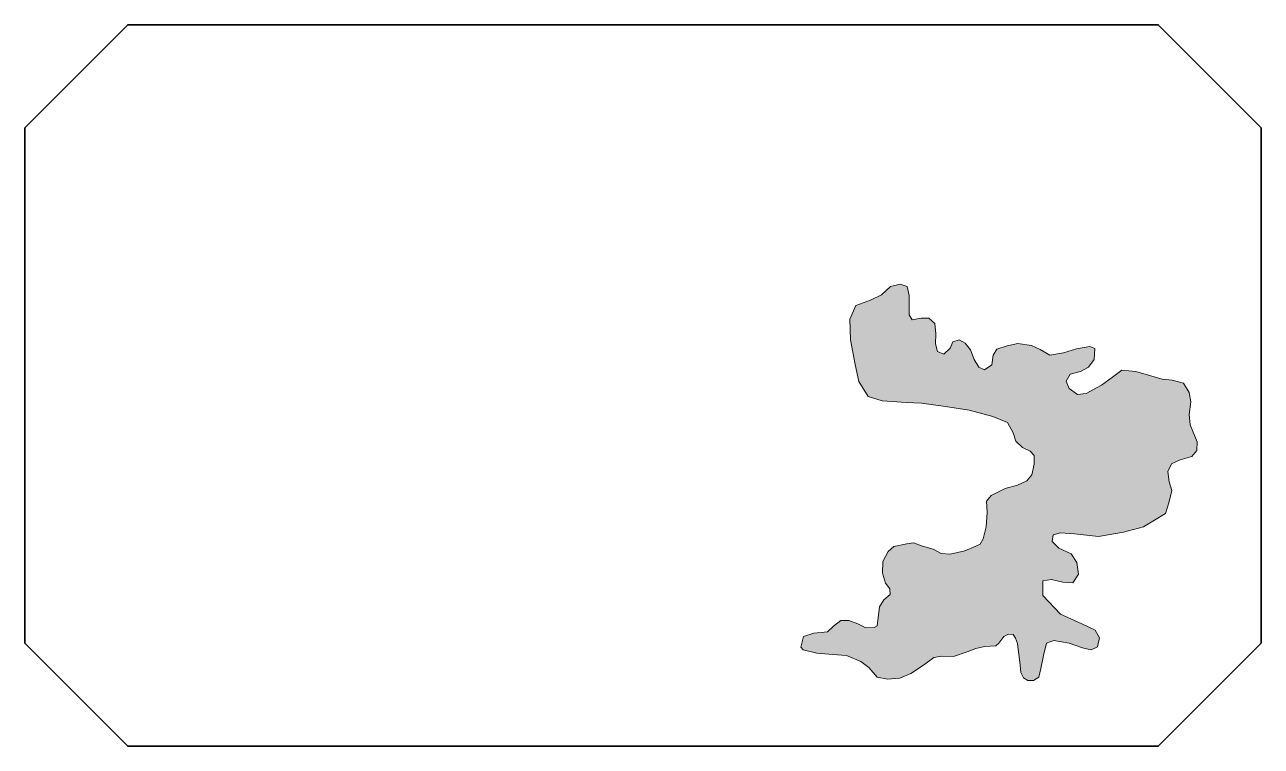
# Model space of a CAD drawing. Extents: x 6 to 143, y -103 to -23.
import ezdxf

# ---------------------------------------------------------------- set-up
doc = ezdxf.new("R2010")
doc.units = 0
doc.header["$MEASUREMENT"] = 0
doc.layers.add('EdgeTop', color=7, linetype='Continuous', lineweight=0)
doc.layers.add('VoidB-Lightning', color=7, linetype='Continuous', lineweight=0)

msp = doc.modelspace()

# ---------------------------------------------------------------- hatches: boundary and pattern name
at = {"layer": 'VoidB-Lightning', "true_color": 0xbee5ee, "transparency": 33554687}
h = msp.add_hatch(color=254, dxfattribs=at)
h.dxf.hatch_style = 2
h.paths.add_polyline_path([(104.28, -80.31), (103.56, -80.43), (102.11, -80.71), (101.49, -81.26), (100.9, -82.38), (100.84, -83.67), (101.17, -84.77), (101.67, -85.4), (101.71, -86.02), (101, -86.62), (100.52, -87.4), (100.24, -89.51), (99.94, -89.69), (99, -89.73), (98.13, -89.27), (97.13, -88.93), (96.24, -88.91), (95.4, -89.55), (94.76, -90.16), (93.25, -90.32), (92.1, -90.68), (91.8, -91.86), (92.04, -92.17), (93.57, -92.55), (95.34, -92.69), (96.87, -92.79), (98.43, -93.47), (99.34, -94.13), (100.26, -95.18), (101.41, -95.42), (102.77, -95.3), (103.98, -94.78), (105.38, -93.87), (106.53, -93.01), (107.39, -92.87), (108.72, -92.89), (110.23, -92.37), (111.19, -92), (112.15, -91.78), (113.42, -91.74), (113.76, -91.44), (114.32, -90.68), (114.81, -90.42), (115.35, -90.48), (115.61, -90.86), (115.83, -91.48), (116.13, -93.85), (116.19, -94.68), (116.47, -95.28), (116.96, -95.56), (117.58, -95.58), (118.18, -95.2), (118.4, -94.23), (118.7, -92.81), (119.02, -91.44), (119.85, -91.14), (121.56, -91.42), (123.02, -91.94), (123.99, -92.15), (124.69, -91.82), (124.91, -90.84), (124.45, -89.98), (122.96, -89.27), (120.59, -88.21), (118.62, -86.14), (118.64, -84.53), (119.61, -84.37), (120.85, -84.65), (121.94, -84.73), (122.58, -83.79), (122.42, -82.5), (121.78, -81.52), (120.41, -80.88), (119.67, -80.17), (119.77, -79.41), (120.59, -79.21), (122.14, -79.31), (124.81, -79.61), (127.56, -79.13), (129.79, -78.54), (132.22, -77.06), (132.62, -75.87), (132.93, -74.49), (132.65, -73.54), (132.5, -72.38), (132.89, -71.55), (133.85, -71.11), (135.14, -70.73), (135.7, -70.05), (135.74, -69.12), (134.96, -67.21), (134.85, -66.09), (135.06, -64.68), (134.87, -63.62), (134.25, -62.61), (132.97, -62.27), (131.86, -62.15), (130.62, -61.79), (128.95, -61.29), (127.38, -61.15), (126.36, -61.95), (125.15, -62.81), (123.42, -63.76), (122.46, -63.86), (121.54, -63.18), (121.23, -62.37), (121.66, -61.61), (122.8, -61.31), (123.69, -60.83), (124.31, -59.96), (124.41, -58.74), (123.85, -58.54), (122.38, -58.78), (120.93, -59.22), (119.41, -59.48), (118.34, -58.88), (117.38, -58.44), (115.87, -58.21), (114.67, -58.46), (113.52, -58.84), (113.14, -59.5), (112.98, -60.56), (112.15, -61.11), (111.53, -60.83), (111.03, -59.96), (110.61, -58.9), (110.02, -58.17), (109.36, -57.81), (108.64, -58.01), (108.34, -58.72), (107.65, -59.38), (106.93, -59.1), (106.73, -58.23), (106.77, -57.13), (106.65, -55.98), (105.97, -55.38), (105.12, -55.4), (104.14, -55.56), (103.82, -55.02), (103.82, -54.22), (103.8, -52.89), (103.58, -51.87), (102.81, -51.62), (101.73, -51.89), (100.74, -52.81), (99.52, -53.39), (97.89, -54), (97.23, -55.5), (97.31, -57.81), (97.81, -60.52), (98.21, -62.43), (99.26, -64.06), (100.82, -64.56), (103.5, -64.76), (105.18, -64.8), (107.83, -65.19), (110.45, -65.61), (113.1, -66.31), (114.73, -66.95), (115.33, -68.1), (115.63, -69.02), (116.37, -69.73), (117.24, -70.15), (117.68, -70.63), (117.68, -71.59), (117.42, -72.78), (116.87, -73.42), (115.81, -73.9), (114.46, -74.27), (112.9, -75.05), (112.37, -75.69), (112.44, -76.94), (112.33, -78.54), (112.01, -79.85), (111.67, -80.45), (111.19, -80.67), (109.98, -81.18), (108.34, -81.54), (107.35, -81.5), (106.45, -81.02), (105.3, -80.67)])

# ---------------------------------------------------------------- linework, layer by layer
at = {"layer": 'EdgeTop', "color": 250, "lineweight": 35, "true_color": 0x231f20}
msp.add_lwpolyline([(142.86, -91.43), (142.86, -34.29), (131.43, -22.86), (17.14, -22.86), (5.71, -34.29), (5.71, -91.43), (17.14, -102.86), (131.43, -102.86)], close=True, dxfattribs=at)
at = {"layer": 'VoidB-Lightning', "color": 165, "lineweight": 9, "true_color": 0x4167b0}
msp.add_lwpolyline([(104.28, -80.31), (103.56, -80.43), (102.11, -80.71), (101.49, -81.26), (100.9, -82.38), (100.84, -83.67), (101.17, -84.77), (101.67, -85.4), (101.71, -86.02), (101, -86.62), (100.52, -87.4), (100.24, -89.51), (99.94, -89.69), (99, -89.73), (98.13, -89.27), (97.13, -88.93), (96.24, -88.91), (95.4, -89.55), (94.76, -90.16), (93.25, -90.32), (92.1, -90.68), (91.8, -91.86), (92.04, -92.17), (93.57, -92.55), (95.34, -92.69), (96.87, -92.79), (98.43, -93.47), (99.34, -94.13), (100.26, -95.18), (101.41, -95.42), (102.77, -95.3), (103.98, -94.78), (105.38, -93.87), (106.53, -93.01), (107.39, -92.87), (108.72, -92.89), (110.23, -92.37), (111.19, -92), (112.15, -91.78), (113.42, -91.74), (113.76, -91.44), (114.32, -90.68), (114.81, -90.42), (115.35, -90.48), (115.61, -90.86), (115.83, -91.48), (116.13, -93.85), (116.19, -94.68), (116.47, -95.28), (116.96, -95.56), (117.58, -95.58), (118.18, -95.2), (118.4, -94.23), (118.7, -92.81), (119.02, -91.44), (119.85, -91.14), (121.56, -91.42), (123.02, -91.94), (123.99, -92.15), (124.69, -91.82), (124.91, -90.84), (124.45, -89.98), (122.96, -89.27), (120.59, -88.21), (118.62, -86.14), (118.64, -84.53), (119.61, -84.37), (120.85, -84.65), (121.94, -84.73), (122.58, -83.79), (122.42, -82.5), (121.78, -81.52), (120.41, -80.88), (119.67, -80.17), (119.77, -79.41), (120.59, -79.21), (122.14, -79.31), (124.81, -79.61), (127.56, -79.13), (129.79, -78.54), (132.22, -77.06), (132.62, -75.87), (132.93, -74.49), (132.65, -73.54), (132.5, -72.38), (132.89, -71.55), (133.85, -71.11), (135.14, -70.73), (135.7, -70.05), (135.74, -69.12), (134.96, -67.21), (134.85, -66.09), (135.06, -64.68), (134.87, -63.62), (134.25, -62.61), (132.97, -62.27), (131.86, -62.15), (130.62, -61.79), (128.95, -61.29), (127.38, -61.15), (126.36, -61.95), (125.15, -62.81), (123.42, -63.76), (122.46, -63.86), (121.54, -63.18), (121.23, -62.37), (121.66, -61.61), (122.8, -61.31), (123.69, -60.83), (124.31, -59.96), (124.41, -58.74), (123.85, -58.54), (122.38, -58.78), (120.93, -59.22), (119.41, -59.48), (118.34, -58.88), (117.38, -58.44), (115.87, -58.21), (114.67, -58.46), (113.52, -58.84), (113.14, -59.5), (112.98, -60.56), (112.15, -61.11), (111.53, -60.83), (111.03, -59.96), (110.61, -58.9), (110.02, -58.17), (109.36, -57.81), (108.64, -58.01), (108.34, -58.72), (107.65, -59.38), (106.93, -59.1), (106.73, -58.23), (106.77, -57.13), (106.65, -55.98), (105.97, -55.38), (105.12, -55.4), (104.14, -55.56), (103.82, -55.02), (103.82, -54.22), (103.8, -52.89), (103.58, -51.87), (102.81, -51.62), (101.73, -51.89), (100.74, -52.81), (99.52, -53.39), (97.89, -54), (97.23, -55.5), (97.31, -57.81), (97.81, -60.52), (98.21, -62.43), (99.26, -64.06), (100.82, -64.56), (103.5, -64.76), (105.18, -64.8), (107.83, -65.19), (110.45, -65.61), (113.1, -66.31), (114.73, -66.95), (115.33, -68.1), (115.63, -69.02), (116.37, -69.73), (117.24, -70.15), (117.68, -70.63), (117.68, -71.59), (117.42, -72.78), (116.87, -73.42), (115.81, -73.9), (114.46, -74.27), (112.9, -75.05), (112.37, -75.69), (112.44, -76.94), (112.33, -78.54), (112.01, -79.85), (111.67, -80.45), (111.19, -80.67), (109.98, -81.18), (108.34, -81.54), (107.35, -81.5), (106.45, -81.02), (105.3, -80.67)], close=True, dxfattribs=at)

doc.saveas('drawing.dxf')
